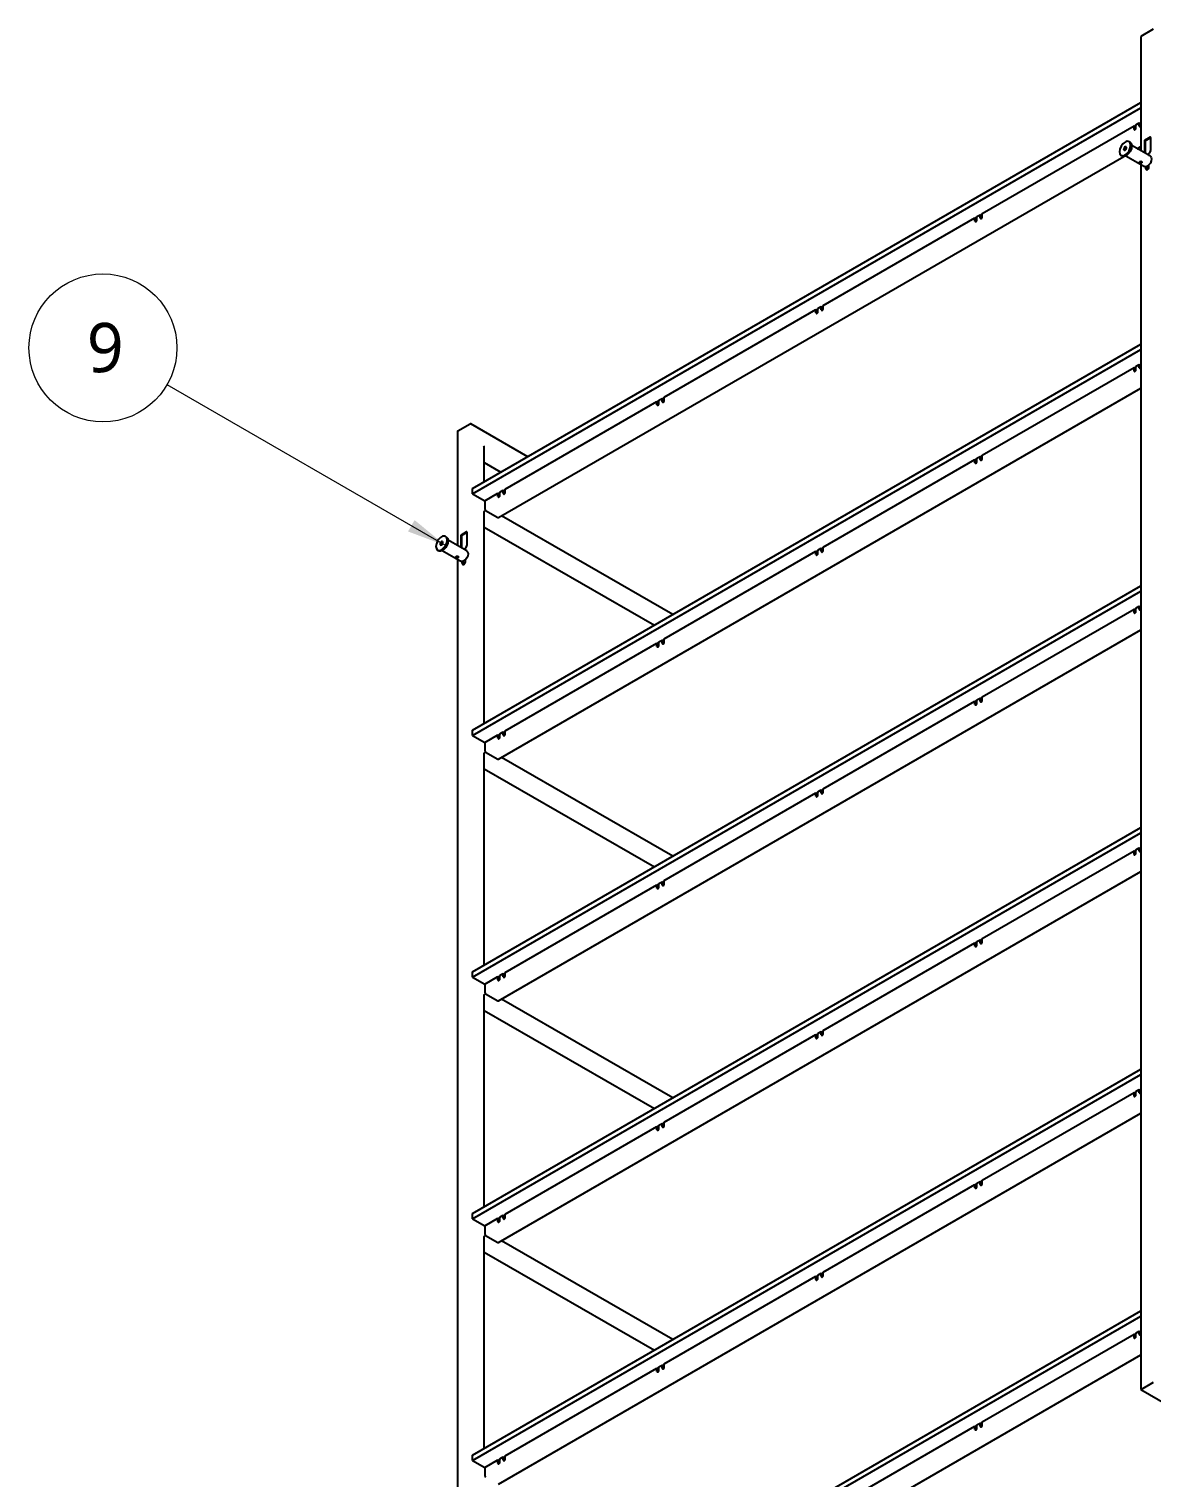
# Model space of a CAD drawing. Header units: inches. Extents: x 20 to 1275, y 6 to 408.
# Drawn here: x 301.5 to 358.3, y 56.5 to 129.9 of the extents above; entities that cross this region are included whole.
import ezdxf

# ---------------------------------------------------------------- set-up
doc = ezdxf.new("R2010")
doc.units = ezdxf.units.IN
doc.header["$LTSCALE"] = 12.7
doc.header["$MEASUREMENT"] = 0
doc.layers.add('ANNOTATION_LINES', color=7, linetype='Continuous', lineweight=13)
doc.layers.add('Visible', color=7, linetype='Continuous', lineweight=25)
doc.styles.add('Onshape-Standard', font='NotoSans-Regular.ttf')

msp = doc.modelspace()

# ---------------------------------------------------------------- linework, layer by layer
at = {"layer": 'ANNOTATION_LINES', "color": 251}
msp.add_line((322.58034, 103.69107, -19.9082), (308.46456, 111.83252, 19.9082), dxfattribs=at)
msp.add_circle((305.21613, 113.70608), 3.75, dxfattribs=at)
msp.add_solid([(321.01439, 104.97905), (322.58034, 103.69107), (320.68131, 104.40155)], dxfattribs=at)
at = {"layer": 'Visible'}
for p, q in [((357.83125, 129.47101), (357.83125, 123.69369)), ((357.84882, 129.50985), (358.47107, 129.86911)), ((323.95012, 106.57446), (357.83125, 126.13574)), ((323.95012, 106.31318), (357.83125, 125.87446)), ((349.7878, 120.51206), (357.48112, 124.9538)), ((357.52355, 124.9293), (357.48112, 124.9538)), ((357.48112, 124.7905), (357.48112, 124.9538)), ((357.52355, 124.9293), (357.52355, 124.766)), ((357.58012, 125.01095), (357.74983, 125.10893)), ((357.58012, 124.84765), (357.58012, 125.01095)), ((357.79225, 125.08444), (357.74983, 125.10893)), ((357.74983, 124.94563), (357.74983, 125.10893)), ((357.79225, 125.08444), (357.79225, 124.92114)), ((357.28515, 124.12445), (357.22858, 124.15711)), ((358.00438, 124.19446), (358.00438, 123.59373)), ((358.30137, 124.38225), (358.01853, 124.21895)), ((358.04681, 124.16996), (358.04681, 123.56924)), ((358.31551, 124.34143), (358.06095, 124.19446)), ((358.31551, 124.37409), (358.31551, 123.71132)), ((325.26706, 105.10996), (356.96921, 123.41321)), ((356.82858, 123.46429), (356.88515, 123.43163)), ((357.06743, 123.44186), (358.00995, 122.8977)), ((358.30995, 123.41731), (357.36743, 123.96148)), ((357.64313, 123.8023), (357.83125, 123.9109)), ((358.21953, 123.46952), (358.23773, 123.48002)), ((358.23773, 123.45901), (358.23773, 123.56307)), ((358.31137, 123.69738), (358.24187, 123.57701)), ((357.77387, 123.13546), (357.78771, 123.14198)), ((357.80858, 123.13387), (357.77592, 123.11501)), ((357.77592, 123.11501), (357.78788, 123.08925)), ((357.78788, 123.12191), (357.78788, 123.08925)), ((357.78788, 123.08925), (357.83249, 123.08235)), ((357.8532, 123.12696), (357.80858, 123.13387)), ((357.81506, 123.14898), (357.83132, 123.15006)), ((357.83125, 123.00087), (357.83125, 60.91399)), ((357.83249, 123.13017), (357.83249, 123.08235)), ((357.83249, 123.08235), (357.86515, 123.10121)), ((357.84559, 123.07415), (357.84016, 123.07342)), ((357.86515, 123.10121), (357.8532, 123.12696)), ((357.85745, 123.14588), (357.86337, 123.14347)), ((357.88654, 123.11152), (357.88325, 123.09786)), ((358.08217, 122.786), (358.08217, 122.88471)), ((358.12459, 122.76151), (358.12459, 122.89557)), ((358.12459, 122.76151), (358.22514, 122.81956)), ((358.23773, 122.87582), (358.23773, 122.97452)), ((349.5191, 120.35692), (349.68881, 120.4549)), ((349.5191, 120.19362), (349.5191, 120.35692)), ((349.73123, 120.43041), (349.68881, 120.4549)), ((349.68881, 120.2916), (349.68881, 120.4549)), ((349.73123, 120.43041), (349.73123, 120.26711)), ((349.7878, 120.34876), (349.7878, 120.51206)), ((341.72679, 115.85803), (349.42011, 120.29977)), ((349.46253, 120.27527), (349.42011, 120.29977)), ((349.42011, 120.13647), (349.42011, 120.29977)), ((349.46253, 120.27527), (349.46253, 120.11197)), ((333.66577, 111.204), (341.35909, 115.64574)), ((341.40152, 115.62124), (341.35909, 115.64574)), ((341.35909, 115.48244), (341.35909, 115.64574)), ((341.40152, 115.62124), (341.40152, 115.45794)), ((341.45809, 115.70289), (341.62779, 115.80087)), ((341.45809, 115.53959), (341.45809, 115.70289)), ((341.67022, 115.77638), (341.62779, 115.80087)), ((341.62779, 115.63757), (341.62779, 115.80087)), ((341.67022, 115.77638), (341.67022, 115.61308)), ((341.72679, 115.69473), (341.72679, 115.85803)), ((323.95012, 94.32701), (357.83125, 113.88829)), ((323.95012, 94.06573), (357.83125, 113.62701)), ((349.7878, 108.26461), (357.48112, 112.70635)), ((357.52355, 112.68186), (357.48112, 112.70635)), ((357.48112, 112.54305), (357.48112, 112.70635)), ((357.52355, 112.68186), (357.52355, 112.51856)), ((357.58012, 112.76351), (357.74983, 112.86148)), ((357.58012, 112.60021), (357.58012, 112.76351)), ((357.79225, 112.83699), (357.74983, 112.86148)), ((357.74983, 112.69819), (357.74983, 112.86148)), ((357.79225, 112.83699), (357.79225, 112.67369)), ((325.26706, 92.86251), (357.83125, 111.66346)), ((325.60475, 106.54997), (333.29807, 110.99171)), ((333.3405, 110.96721), (333.29807, 110.99171)), ((333.29807, 110.82841), (333.29807, 110.99171)), ((333.3405, 110.96721), (333.3405, 110.80391)), ((333.39707, 111.04886), (333.56677, 111.14684)), ((333.39707, 110.88556), (333.39707, 111.04886)), ((333.6092, 111.12235), (333.56677, 111.14684)), ((333.56677, 110.98354), (333.56677, 111.14684)), ((333.6092, 111.12235), (333.6092, 110.95905)), ((333.66577, 111.0407), (333.66577, 111.204)), ((323.18301, 109.46684), (323.18301, 103.68953)), ((323.20059, 109.50568), (323.82284, 109.86494)), ((326.7537, 108.19311), (323.86527, 109.86074)), ((324.54752, 106.91937), (324.54752, 108.67904)), ((324.54752, 107.89124), (325.38919, 107.40531)), ((341.72679, 103.61058), (349.42011, 108.05232)), ((349.46253, 108.02782), (349.42011, 108.05232)), ((349.42011, 107.88902), (349.42011, 108.05232)), ((349.46253, 108.02782), (349.46253, 107.86453)), ((349.5191, 108.10947), (349.68881, 108.20745)), ((349.5191, 107.94618), (349.5191, 108.10947)), ((349.73123, 108.18296), (349.68881, 108.20745)), ((349.68881, 108.04415), (349.68881, 108.20745)), ((349.73123, 108.18296), (349.73123, 108.01966)), ((349.7878, 108.10131), (349.7878, 108.26461)), ((323.95012, 106.31318), (323.95012, 106.57446)), ((325.33605, 106.39483), (325.50576, 106.49281)), ((325.54818, 106.46832), (325.50576, 106.49281)), ((325.50576, 106.32951), (325.50576, 106.49281)), ((325.54818, 106.46832), (325.54818, 106.30502)), ((325.60475, 106.38667), (325.60475, 106.54997)), ((323.95012, 106.31318), (324.57238, 105.95392)), ((324.57238, 105.95392), (325.23706, 106.33768)), ((324.57238, 105.95392), (324.57238, 105.54568)), ((325.27948, 106.31318), (325.23706, 106.33768)), ((325.23706, 106.17438), (325.23706, 106.33768)), ((325.27948, 106.31318), (325.27948, 106.14988)), ((325.33605, 106.23153), (325.33605, 106.39483)), ((324.54752, 94.67192), (324.54752, 105.41305)), ((324.6148, 105.47219), (325.23706, 105.11293)), ((334.10417, 100.18946), (325.42433, 105.20077)), ((323.65314, 104.37809), (323.37029, 104.21479)), ((323.66728, 104.33726), (323.41272, 104.19029)), ((323.66728, 104.36992), (323.66728, 103.70716)), ((324.54752, 104.62526), (333.16736, 99.64859)), ((322.63691, 104.12029), (322.58034, 104.15295)), ((323.66172, 103.41315), (322.7192, 103.95731)), ((323.35615, 104.19029), (323.35615, 103.58957)), ((323.39858, 104.1658), (323.39858, 103.56507)), ((323.5713, 103.46535), (323.5895, 103.47586)), ((323.5895, 103.45484), (323.5895, 103.55891)), ((323.66314, 103.69322), (323.59364, 103.57285)), ((341.45809, 103.45544), (341.62779, 103.55342)), ((341.67022, 103.52893), (341.62779, 103.55342)), ((341.62779, 103.39012), (341.62779, 103.55342)), ((341.67022, 103.52893), (341.67022, 103.36563)), ((341.72679, 103.44728), (341.72679, 103.61058)), ((322.18034, 103.46013), (322.23691, 103.42747)), ((322.4192, 103.43769), (323.36172, 102.89353)), ((323.12563, 103.13129), (323.13947, 103.13781)), ((323.16035, 103.1297), (323.12769, 103.11084)), ((323.12769, 103.11084), (323.13964, 103.08508)), ((323.13964, 103.11774), (323.13964, 103.08508)), ((323.13964, 103.08508), (323.18426, 103.07818)), ((323.20496, 103.1228), (323.16035, 103.1297)), ((323.16683, 103.14481), (323.18309, 103.14589)), ((323.18301, 102.99671), (323.18301, 40.90982)), ((323.18426, 103.126), (323.18426, 103.07818)), ((323.18426, 103.07818), (323.21692, 103.09704)), ((323.21692, 103.09704), (323.20496, 103.1228)), ((323.20922, 103.14172), (323.21514, 103.1393)), ((323.2383, 103.10735), (323.23502, 103.09369)), ((323.43393, 102.78183), (323.43393, 102.88054)), ((323.47636, 102.75734), (323.47636, 102.8914)), ((323.47636, 102.75734), (323.57691, 102.81539)), ((323.5895, 102.87165), (323.5895, 102.97036)), ((333.66577, 98.95655), (341.35909, 103.39829)), ((341.40152, 103.37379), (341.35909, 103.39829)), ((341.35909, 103.23499), (341.35909, 103.39829)), ((341.40152, 103.37379), (341.40152, 103.2105)), ((341.45809, 103.29214), (341.45809, 103.45544)), ((323.95012, 82.07956), (357.83125, 101.64084)), ((323.95012, 81.81828), (357.83125, 101.37956)), ((357.58012, 100.51606), (357.74983, 100.61404)), ((357.79225, 100.58954), (357.74983, 100.61404)), ((357.74983, 100.45074), (357.74983, 100.61404)), ((357.79225, 100.58954), (357.79225, 100.42624)), ((349.7878, 96.01716), (357.48112, 100.4589)), ((357.52355, 100.43441), (357.48112, 100.4589)), ((357.48112, 100.2956), (357.48112, 100.4589)), ((357.52355, 100.43441), (357.52355, 100.27111)), ((357.58012, 100.35276), (357.58012, 100.51606)), ((325.26706, 80.61506), (357.83125, 99.41601)), ((325.60475, 94.30252), (333.29807, 98.74426)), ((333.3405, 98.71976), (333.29807, 98.74426)), ((333.29807, 98.58096), (333.29807, 98.74426)), ((333.3405, 98.71976), (333.3405, 98.55646)), ((333.39707, 98.80141), (333.56677, 98.89939)), ((333.39707, 98.63811), (333.39707, 98.80141)), ((333.6092, 98.8749), (333.56677, 98.89939)), ((333.56677, 98.73609), (333.56677, 98.89939)), ((333.6092, 98.8749), (333.6092, 98.7116)), ((333.66577, 98.79325), (333.66577, 98.95655)), ((341.72679, 91.36313), (349.42011, 95.80487)), ((349.46253, 95.78038), (349.42011, 95.80487)), ((349.42011, 95.64157), (349.42011, 95.80487)), ((349.46253, 95.78038), (349.46253, 95.61708)), ((349.5191, 95.86203), (349.68881, 95.96001)), ((349.5191, 95.69873), (349.5191, 95.86203)), ((349.73123, 95.93551), (349.68881, 95.96001)), ((349.68881, 95.79671), (349.68881, 95.96001)), ((349.73123, 95.93551), (349.73123, 95.77221)), ((349.7878, 95.85386), (349.7878, 96.01716)), ((323.95012, 94.06573), (323.95012, 94.32701)), ((323.95012, 94.06573), (324.57238, 93.70647)), ((324.57238, 93.70647), (325.23706, 94.09023)), ((325.27948, 94.06573), (325.23706, 94.09023)), ((325.23706, 93.92693), (325.23706, 94.09023)), ((325.27948, 94.06573), (325.27948, 93.90243)), ((325.33605, 94.14738), (325.50576, 94.24536)), ((325.33605, 93.98408), (325.33605, 94.14738)), ((325.54818, 94.22087), (325.50576, 94.24536)), ((325.50576, 94.08206), (325.50576, 94.24536)), ((325.54818, 94.22087), (325.54818, 94.05757)), ((325.60475, 94.13922), (325.60475, 94.30252)), ((324.57238, 93.70647), (324.57238, 93.29823)), ((324.6148, 93.22474), (325.23706, 92.86548)), ((324.54752, 82.42447), (324.54752, 93.16561)), ((334.10417, 87.94201), (325.42433, 92.95332)), ((324.54752, 92.37781), (333.16736, 87.40114)), ((333.66577, 86.7091), (341.35909, 91.15084)), ((341.40152, 91.12635), (341.35909, 91.15084)), ((341.35909, 90.98754), (341.35909, 91.15084)), ((341.40152, 91.12635), (341.40152, 90.96305)), ((341.45809, 91.208), (341.62779, 91.30597)), ((341.45809, 91.0447), (341.45809, 91.208)), ((341.67022, 91.28148), (341.62779, 91.30597)), ((341.62779, 91.14268), (341.62779, 91.30597)), ((341.67022, 91.28148), (341.67022, 91.11818)), ((341.72679, 91.19983), (341.72679, 91.36313)), ((323.95012, 69.83211), (357.83125, 89.39339)), ((323.95012, 69.57084), (357.83125, 89.13211)), ((349.7878, 83.76971), (357.48112, 88.21145)), ((357.52355, 88.18696), (357.48112, 88.21145)), ((357.48112, 88.04815), (357.48112, 88.21145)), ((357.52355, 88.18696), (357.52355, 88.02366)), ((357.58012, 88.26861), (357.74983, 88.36659)), ((357.58012, 88.10531), (357.58012, 88.26861)), ((357.79225, 88.34209), (357.74983, 88.36659)), ((357.74983, 88.20329), (357.74983, 88.36659)), ((357.79225, 88.34209), (357.79225, 88.17879)), ((325.26706, 68.36761), (357.83125, 87.16856)), ((333.39707, 86.55396), (333.56677, 86.65194)), ((333.6092, 86.62745), (333.56677, 86.65194)), ((333.56677, 86.48865), (333.56677, 86.65194)), ((333.6092, 86.62745), (333.6092, 86.46415)), ((333.66577, 86.5458), (333.66577, 86.7091)), ((325.60475, 82.05507), (333.29807, 86.49681)), ((333.3405, 86.47232), (333.29807, 86.49681)), ((333.29807, 86.33351), (333.29807, 86.49681)), ((333.3405, 86.47232), (333.3405, 86.30902)), ((333.39707, 86.39067), (333.39707, 86.55396)), ((349.5191, 83.61458), (349.68881, 83.71256)), ((349.73123, 83.68806), (349.68881, 83.71256)), ((349.68881, 83.54926), (349.68881, 83.71256)), ((349.73123, 83.68806), (349.73123, 83.52476)), ((349.7878, 83.60641), (349.7878, 83.76971)), ((341.72679, 79.11568), (349.42011, 83.55742)), ((349.46253, 83.53293), (349.42011, 83.55742)), ((349.42011, 83.39412), (349.42011, 83.55742)), ((349.46253, 83.53293), (349.46253, 83.36963)), ((349.5191, 83.45128), (349.5191, 83.61458)), ((323.95012, 81.81828), (323.95012, 82.07956)), ((323.95012, 81.81828), (324.57238, 81.45903)), ((324.57238, 81.45903), (325.23706, 81.84278)), ((325.27948, 81.81828), (325.23706, 81.84278)), ((325.23706, 81.67948), (325.23706, 81.84278)), ((325.27948, 81.81828), (325.27948, 81.65499)), ((325.33605, 81.89993), (325.50576, 81.99791)), ((325.33605, 81.73663), (325.33605, 81.89993)), ((325.54818, 81.97342), (325.50576, 81.99791)), ((325.50576, 81.83461), (325.50576, 81.99791)), ((325.54818, 81.97342), (325.54818, 81.81012)), ((325.60475, 81.89177), (325.60475, 82.05507)), ((324.54752, 70.17702), (324.54752, 80.91816)), ((324.57238, 81.45903), (324.57238, 81.05078)), ((324.6148, 80.97729), (325.23706, 80.61803)), ((324.54752, 80.13036), (333.16736, 75.15369)), ((334.10417, 75.69456), (325.42433, 80.70587)), ((333.66577, 74.46165), (341.35909, 78.90339)), ((341.40152, 78.8789), (341.35909, 78.90339)), ((341.35909, 78.74009), (341.35909, 78.90339)), ((341.40152, 78.8789), (341.40152, 78.7156)), ((341.45809, 78.96055), (341.62779, 79.05853)), ((341.45809, 78.79725), (341.45809, 78.96055)), ((341.67022, 79.03403), (341.62779, 79.05853)), ((341.62779, 78.89523), (341.62779, 79.05853)), ((341.67022, 79.03403), (341.67022, 78.87073)), ((341.72679, 78.95238), (341.72679, 79.11568)), ((323.95012, 57.58467), (357.83125, 77.14594)), ((323.95012, 57.32339), (357.83125, 76.88466)), ((349.7878, 71.52226), (357.48112, 75.964)), ((357.52355, 75.93951), (357.48112, 75.964)), ((357.48112, 75.8007), (357.48112, 75.964)), ((357.52355, 75.93951), (357.52355, 75.77621)), ((357.58012, 76.02116), (357.74983, 76.11914)), ((357.58012, 75.85786), (357.58012, 76.02116)), ((357.79225, 76.09464), (357.74983, 76.11914)), ((357.74983, 75.95584), (357.74983, 76.11914)), ((357.79225, 76.09464), (357.79225, 75.93134)), ((325.26706, 56.12017), (357.83125, 74.92111)), ((325.60475, 69.80762), (333.29807, 74.24936)), ((333.3405, 74.22487), (333.29807, 74.24936)), ((333.29807, 74.08606), (333.29807, 74.24936)), ((333.3405, 74.22487), (333.3405, 74.06157)), ((333.39707, 74.30652), (333.56677, 74.4045)), ((333.39707, 74.14322), (333.39707, 74.30652)), ((333.6092, 74.38), (333.56677, 74.4045)), ((333.56677, 74.2412), (333.56677, 74.4045)), ((333.6092, 74.38), (333.6092, 74.2167)), ((333.66577, 74.29835), (333.66577, 74.46165)), ((341.72679, 66.86823), (349.42011, 71.30997)), ((349.46253, 71.28548), (349.42011, 71.30997)), ((349.42011, 71.14667), (349.42011, 71.30997)), ((349.46253, 71.28548), (349.46253, 71.12218)), ((349.5191, 71.36713), (349.68881, 71.46511)), ((349.5191, 71.20383), (349.5191, 71.36713)), ((349.73123, 71.44061), (349.68881, 71.46511)), ((349.68881, 71.30181), (349.68881, 71.46511)), ((349.73123, 71.44061), (349.73123, 71.27731)), ((349.7878, 71.35896), (349.7878, 71.52226)), ((323.95012, 69.57084), (323.95012, 69.83211)), ((325.33605, 69.65249), (325.50576, 69.75047)), ((325.54818, 69.72597), (325.50576, 69.75047)), ((325.50576, 69.58717), (325.50576, 69.75047)), ((325.54818, 69.72597), (325.54818, 69.56267)), ((325.60475, 69.64432), (325.60475, 69.80762)), ((323.95012, 69.57084), (324.57238, 69.21158)), ((324.57238, 69.21158), (325.23706, 69.59533)), ((324.57238, 69.21158), (324.57238, 68.80333)), ((325.27948, 69.57084), (325.23706, 69.59533)), ((325.23706, 69.43203), (325.23706, 69.59533)), ((325.27948, 69.57084), (325.27948, 69.40754)), ((325.33605, 69.48919), (325.33605, 69.65249)), ((324.54752, 57.92958), (324.54752, 68.67071)), ((324.6148, 68.72984), (325.23706, 68.37059)), ((334.10417, 63.44711), (325.42433, 68.45842)), ((324.54752, 67.88291), (333.16736, 62.90624)), ((341.45809, 66.7131), (341.62779, 66.81108)), ((341.67022, 66.78658), (341.62779, 66.81108)), ((341.62779, 66.64778), (341.62779, 66.81108)), ((341.67022, 66.78658), (341.67022, 66.62328)), ((341.72679, 66.70493), (341.72679, 66.86823)), ((333.66577, 62.2142), (341.35909, 66.65594)), ((341.40152, 66.63145), (341.35909, 66.65594)), ((341.35909, 66.49264), (341.35909, 66.65594)), ((341.40152, 66.63145), (341.40152, 66.46815)), ((341.45809, 66.5498), (341.45809, 66.7131)), ((323.95012, 45.33722), (357.83125, 64.89849)), ((323.95012, 45.07594), (357.83125, 64.63722)), ((357.58012, 63.77371), (357.74983, 63.87169)), ((357.79225, 63.84719), (357.74983, 63.87169)), ((357.74983, 63.70839), (357.74983, 63.87169)), ((357.79225, 63.84719), (357.79225, 63.6839)), ((349.7878, 59.27481), (357.48112, 63.71656)), ((357.52355, 63.69206), (357.48112, 63.71656)), ((357.48112, 63.55326), (357.48112, 63.71656)), ((357.52355, 63.69206), (357.52355, 63.52876)), ((357.58012, 63.61041), (357.58012, 63.77371)), ((325.26706, 43.87272), (357.83125, 62.67366)), ((325.60475, 57.56017), (333.29807, 62.00191)), ((333.3405, 61.97742), (333.29807, 62.00191)), ((333.29807, 61.83861), (333.29807, 62.00191)), ((333.3405, 61.97742), (333.3405, 61.81412)), ((333.39707, 62.05907), (333.56677, 62.15705)), ((333.39707, 61.89577), (333.39707, 62.05907)), ((333.6092, 62.13255), (333.56677, 62.15705)), ((333.56677, 61.99375), (333.56677, 62.15705)), ((333.6092, 62.13255), (333.6092, 61.96925)), ((333.66577, 62.0509), (333.66577, 62.2142)), ((357.84882, 60.92414), (357.83125, 60.91399)), ((357.83125, 60.91399), (370.53432, 53.57987)), ((357.84882, 60.92414), (358.47107, 61.2834)), ((341.72679, 54.62078), (349.42011, 59.06252)), ((349.46253, 59.03803), (349.42011, 59.06252)), ((349.42011, 58.89923), (349.42011, 59.06252)), ((349.46253, 59.03803), (349.46253, 58.87473)), ((349.5191, 59.11968), (349.68881, 59.21766)), ((349.5191, 58.95638), (349.5191, 59.11968)), ((349.73123, 59.19316), (349.68881, 59.21766)), ((349.68881, 59.05436), (349.68881, 59.21766)), ((349.73123, 59.19316), (349.73123, 59.02987)), ((349.7878, 59.11151), (349.7878, 59.27481)), ((323.95012, 57.32339), (323.95012, 57.58467)), ((323.95012, 57.32339), (324.57238, 56.96413)), ((324.57238, 56.96413), (325.23706, 57.34788)), ((325.27948, 57.32339), (325.23706, 57.34788)), ((325.23706, 57.18458), (325.23706, 57.34788)), ((325.27948, 57.32339), (325.27948, 57.16009)), ((325.33605, 57.40504), (325.50576, 57.50302)), ((325.33605, 57.24174), (325.33605, 57.40504)), ((325.54818, 57.47852), (325.50576, 57.50302)), ((325.50576, 57.33972), (325.50576, 57.50302)), ((325.54818, 57.47852), (325.54818, 57.31522)), ((325.60475, 57.39687), (325.60475, 57.56017)), ((324.57238, 56.96413), (324.57238, 56.55588))]:
    msp.add_line(p, q, dxfattribs=at)
for centre, major_axis, start_param, end_param in [((357.89125, 129.43637), (0.04243, -0.07348), 3.14159265, 3.92699082), ((357.53062, 124.81908), (-0.035, -0.06062), 5.49778714, 8.6393798), ((357.79932, 124.97421), (-0.035, -0.06062), 5.49778714, 7.76955415), ((358.01853, 124.20262), (-0.01, -0.01732), 3.92699082, 5.49778714), ((358.06095, 124.17813), (-0.01, -0.01732), 3.92699082, 5.49778714), ((358.30137, 124.36592), (-0.01, -0.01732), 2.35619449, 3.92699082), ((358.25187, 123.57124), (-0.01, -0.01732), 4.71238898, 5.49778714), ((358.30137, 123.70316), (-0.01, -0.01732), 1.57079633, 2.35619449), ((358.15995, 122.83091), (-0.055, -0.09526), 5.49778714, 8.6393798), ((358.20237, 122.80641), (-0.055, -0.09526), 5.49778714, 5.88722474), ((349.4696, 120.16505), (-0.035, -0.06062), 5.49778714, 8.6393798), ((349.73831, 120.32018), (-0.035, -0.06062), 5.49778714, 8.6393798), ((341.40859, 115.51102), (-0.035, -0.06062), 5.49778714, 8.6393798), ((341.67729, 115.66615), (-0.035, -0.06062), 5.49778714, 8.6393798), ((357.53062, 112.57163), (-0.035, -0.06062), 5.49778714, 8.6393798), ((357.79932, 112.72676), (-0.035, -0.06062), 5.49778714, 7.76955415), ((333.34757, 110.85699), (-0.035, -0.06062), 5.49778714, 8.6393798), ((333.61627, 111.01212), (-0.035, -0.06062), 5.49778714, 8.6393798), ((323.24301, 109.4322), (0.04243, -0.07348), 3.14159265, 3.92699082), ((323.86527, 109.79146), (0.04243, -0.07348), 1.57079633, 3.14159265), ((324.48752, 108.71368), (0.04243, -0.07348), 0.78539816, 1.57079633), ((349.4696, 107.9176), (-0.035, -0.06062), 5.49778714, 8.6393798), ((349.73831, 108.07273), (-0.035, -0.06062), 5.49778714, 8.6393798), ((325.28655, 106.20296), (-0.035, -0.06062), 5.49778714, 8.6393798), ((325.55525, 106.35809), (-0.035, -0.06062), 5.49778714, 8.6393798), ((324.6148, 105.52118), (-0.03, 0.05196), 0.78539816, 2.35619449), ((325.23706, 105.16192), (-0.03, 0.05196), 2.35619449, 3.14159265), ((323.37029, 104.19846), (-0.01, -0.01732), 3.92699082, 5.49778714), ((323.65314, 104.36176), (-0.01, -0.01732), 2.35619449, 3.92699082), ((323.41272, 104.17396), (-0.01, -0.01732), 3.92699082, 5.49778714), ((323.60364, 103.56707), (-0.01, -0.01732), 4.71238898, 5.49778714), ((323.65314, 103.69899), (-0.01, -0.01732), 1.57079633, 2.35619449), ((323.51172, 102.82674), (-0.055, -0.09526), 5.49778714, 8.6393798), ((323.55414, 102.80225), (-0.055, -0.09526), 5.49778714, 5.88722474), ((341.40859, 103.26357), (-0.035, -0.06062), 5.49778714, 8.6393798), ((341.67729, 103.4187), (-0.035, -0.06062), 5.49778714, 8.6393798), ((357.53062, 100.32418), (-0.035, -0.06062), 5.49778714, 8.6393798), ((357.79932, 100.47931), (-0.035, -0.06062), 5.49778714, 7.76955415), ((333.34757, 98.60954), (-0.035, -0.06062), 5.49778714, 8.6393798), ((333.61627, 98.76467), (-0.035, -0.06062), 5.49778714, 8.6393798), ((349.4696, 95.67015), (-0.035, -0.06062), 5.49778714, 8.6393798), ((349.73831, 95.82528), (-0.035, -0.06062), 5.49778714, 8.6393798), ((325.28655, 93.95551), (-0.035, -0.06062), 5.49778714, 8.6393798), ((325.55525, 94.11064), (-0.035, -0.06062), 5.49778714, 8.6393798), ((324.6148, 93.27373), (-0.03, 0.05196), 0.78539816, 2.35619449), ((325.23706, 92.91447), (-0.03, 0.05196), 2.35619449, 3.14159265), ((341.40859, 91.01612), (-0.035, -0.06062), 5.49778714, 8.6393798), ((341.67729, 91.17125), (-0.035, -0.06062), 5.49778714, 8.6393798), ((357.53062, 88.07673), (-0.035, -0.06062), 5.49778714, 8.6393798), ((357.79932, 88.23187), (-0.035, -0.06062), 5.49778714, 7.76955415), ((333.34757, 86.36209), (-0.035, -0.06062), 5.49778714, 8.6393798), ((333.61627, 86.51722), (-0.035, -0.06062), 5.49778714, 8.6393798), ((349.4696, 83.4227), (-0.035, -0.06062), 5.49778714, 8.6393798), ((349.73831, 83.57783), (-0.035, -0.06062), 5.49778714, 8.6393798), ((325.28655, 81.70806), (-0.035, -0.06062), 5.49778714, 8.6393798), ((325.55525, 81.86319), (-0.035, -0.06062), 5.49778714, 8.6393798), ((324.6148, 81.02628), (-0.03, 0.05196), 0.78539816, 2.35619449), ((325.23706, 80.66702), (-0.03, 0.05196), 2.35619449, 3.14159265), ((341.40859, 78.76867), (-0.035, -0.06062), 5.49778714, 8.6393798), ((341.67729, 78.9238), (-0.035, -0.06062), 5.49778714, 8.6393798), ((357.53062, 75.82928), (-0.035, -0.06062), 5.49778714, 8.6393798), ((357.79932, 75.98442), (-0.035, -0.06062), 5.49778714, 7.76955415), ((333.34757, 74.11464), (-0.035, -0.06062), 5.49778714, 8.6393798), ((333.61627, 74.26977), (-0.035, -0.06062), 5.49778714, 8.6393798), ((349.4696, 71.17525), (-0.035, -0.06062), 5.49778714, 8.6393798), ((349.73831, 71.33039), (-0.035, -0.06062), 5.49778714, 8.6393798), ((325.28655, 69.46061), (-0.035, -0.06062), 5.49778714, 8.6393798), ((325.55525, 69.61574), (-0.035, -0.06062), 5.49778714, 8.6393798), ((324.6148, 68.77883), (-0.03, 0.05196), 0.78539816, 2.35619449), ((325.23706, 68.41958), (-0.03, 0.05196), 2.35619449, 3.14159265), ((341.40859, 66.52122), (-0.035, -0.06062), 5.49778714, 8.6393798), ((341.67729, 66.67636), (-0.035, -0.06062), 5.49778714, 8.6393798), ((357.53062, 63.58183), (-0.035, -0.06062), 5.49778714, 8.6393798), ((357.79932, 63.73697), (-0.035, -0.06062), 5.49778714, 7.76955415), ((333.34757, 61.86719), (-0.035, -0.06062), 5.49778714, 8.6393798), ((333.61627, 62.02233), (-0.035, -0.06062), 5.49778714, 8.6393798), ((349.4696, 58.9278), (-0.035, -0.06062), 5.49778714, 8.6393798), ((349.73831, 59.08294), (-0.035, -0.06062), 5.49778714, 8.6393798), ((325.28655, 57.21316), (-0.035, -0.06062), 5.49778714, 8.6393798), ((325.55525, 57.36829), (-0.035, -0.06062), 5.49778714, 8.6393798), ((324.6148, 56.53139), (-0.03, 0.05196), 0.78539816, 2.35619449)]:
    msp.add_ellipse(centre, major_axis=major_axis, ratio=0.57735027, start_param=start_param, end_param=end_param, dxfattribs=at)
at = {"layer": 'Visible', "extrusion": (0, 0, -1)}
for centre, major_axis, start_param, end_param in [((357.57305, 124.79458), (0.035, 0.06062), 3.79273011, 3.92699082), ((357.84175, 124.94972), (0.035, 0.06062), 3.79273011, 3.92699082), ((357.08515, 123.77804), (0.2, 0.34641), 0, 3.14159265), ((357.08515, 123.77804), (0.0896, 0.15519), 4.18661706, 5.23816098), ((358.15995, 123.15751), (0.15, 0.25981), 0, 3.14159265), ((349.51203, 120.14055), (0.035, 0.06062), 3.79273011, 3.92699082), ((349.78073, 120.29569), (0.035, 0.06062), 3.79273011, 3.92699082), ((341.45101, 115.48652), (0.035, 0.06062), 3.79273011, 3.92699082), ((341.71971, 115.64166), (0.035, 0.06062), 3.79273011, 3.92699082), ((357.57305, 112.54713), (0.035, 0.06062), 3.79273011, 3.92699082), ((357.84175, 112.70227), (0.035, 0.06062), 3.79273011, 3.92699082), ((333.6587, 110.98762), (0.035, 0.06062), 3.79273011, 3.92699082), ((333.39, 110.83249), (0.035, 0.06062), 3.79273011, 3.92699082), ((349.78073, 108.04824), (0.035, 0.06062), 3.79273011, 3.92699082), ((349.51203, 107.8931), (0.035, 0.06062), 3.79273011, 3.92699082), ((325.32898, 106.17846), (0.035, 0.06062), 3.79273011, 3.92699082), ((325.59768, 106.33359), (0.035, 0.06062), 3.79273011, 3.92699082), ((324.48752, 105.4477), (-0.04243, 0.07348), 1.57079633, 2.35619449), ((322.43691, 103.77388), (0.2, 0.34641), 0, 3.14159265), ((322.43691, 103.77388), (0.0896, 0.15519), 4.17163185, 5.25830758), ((323.51172, 103.15334), (0.15, 0.25981), 0, 3.14159265), ((341.45101, 103.23907), (0.035, 0.06062), 3.79273011, 3.92699082), ((341.71971, 103.39421), (0.035, 0.06062), 3.79273011, 3.92699082), ((357.57305, 100.29968), (0.035, 0.06062), 3.79273011, 3.92699082), ((357.84175, 100.45482), (0.035, 0.06062), 3.79273011, 3.92699082), ((333.39, 98.58504), (0.035, 0.06062), 3.79273011, 3.92699082), ((333.6587, 98.74018), (0.035, 0.06062), 3.79273011, 3.92699082), ((349.51203, 95.64565), (0.035, 0.06062), 3.79273011, 3.92699082), ((349.78073, 95.80079), (0.035, 0.06062), 3.79273011, 3.92699082), ((325.59768, 94.08615), (0.035, 0.06062), 3.79273011, 3.92699082), ((324.48752, 93.20025), (-0.04243, 0.07348), 1.57079633, 2.35619449), ((325.32898, 93.93101), (0.035, 0.06062), 3.79273011, 3.92699082), ((341.71971, 91.14676), (0.035, 0.06062), 3.79273011, 3.92699082), ((341.45101, 90.99162), (0.035, 0.06062), 3.79273011, 3.92699082), ((357.84175, 88.20737), (0.035, 0.06062), 3.79273011, 3.92699082), ((357.57305, 88.05224), (0.035, 0.06062), 3.79273011, 3.92699082), ((333.39, 86.33759), (0.035, 0.06062), 3.79273011, 3.92699082), ((333.6587, 86.49273), (0.035, 0.06062), 3.79273011, 3.92699082), ((349.51203, 83.39821), (0.035, 0.06062), 3.79273011, 3.92699082), ((349.78073, 83.55334), (0.035, 0.06062), 3.79273011, 3.92699082), ((325.32898, 81.68356), (0.035, 0.06062), 3.79273011, 3.92699082), ((325.59768, 81.8387), (0.035, 0.06062), 3.79273011, 3.92699082), ((324.48752, 80.9528), (-0.04243, 0.07348), 1.57079633, 2.35619449), ((341.45101, 78.74417), (0.035, 0.06062), 3.79273011, 3.92699082), ((341.71971, 78.89931), (0.035, 0.06062), 3.79273011, 3.92699082), ((357.57305, 75.80479), (0.035, 0.06062), 3.79273011, 3.92699082), ((357.84175, 75.95992), (0.035, 0.06062), 3.79273011, 3.92699082), ((333.6587, 74.24528), (0.035, 0.06062), 3.79273011, 3.92699082), ((333.39, 74.09014), (0.035, 0.06062), 3.79273011, 3.92699082), ((349.78073, 71.30589), (0.035, 0.06062), 3.79273011, 3.92699082), ((349.51203, 71.15076), (0.035, 0.06062), 3.79273011, 3.92699082), ((325.32898, 69.43611), (0.035, 0.06062), 3.79273011, 3.92699082), ((325.59768, 69.59125), (0.035, 0.06062), 3.79273011, 3.92699082), ((324.48752, 68.70535), (-0.04243, 0.07348), 1.57079633, 2.35619449), ((341.45101, 66.49673), (0.035, 0.06062), 3.79273011, 3.92699082), ((341.71971, 66.65186), (0.035, 0.06062), 3.79273011, 3.92699082), ((357.57305, 63.55734), (0.035, 0.06062), 3.79273011, 3.92699082), ((357.84175, 63.71247), (0.035, 0.06062), 3.79273011, 3.92699082), ((333.39, 61.8427), (0.035, 0.06062), 3.79273011, 3.92699082), ((333.6587, 61.99783), (0.035, 0.06062), 3.79273011, 3.92699082), ((349.51203, 58.90331), (0.035, 0.06062), 3.79273011, 3.92699082), ((349.78073, 59.05844), (0.035, 0.06062), 3.79273011, 3.92699082), ((325.59768, 57.3438), (0.035, 0.06062), 3.79273011, 3.92699082), ((325.32898, 57.18867), (0.035, 0.06062), 3.79273011, 3.92699082)]:
    msp.add_ellipse(centre, major_axis=major_axis, ratio=0.57735027, start_param=start_param, end_param=end_param, dxfattribs=at)
for centre, major_axis in [((357.02858, 123.8107), (0.2, 0.34641)), ((357.02858, 123.8107), (0.0496, 0.08591)), ((357.82054, 123.10811), (-0.06484, 0)), ((322.38034, 103.80654), (0.2, 0.34641)), ((322.38034, 103.80654), (0.0496, 0.08591)), ((323.1723, 103.10394), (-0.06484, 0))]:
    msp.add_ellipse(centre, major_axis=major_axis, ratio=0.57735027, dxfattribs=at)
at = {"layer": 'Visible'}
for points, knots in [([(357.75454, 123.11149), (357.75464, 123.11332), (357.7549, 123.11785), (357.76305, 123.12889), (357.77027, 123.13328), (357.77387, 123.13546)], [0, 0, 0, 0, 0.25293469, 0.62783202, 1, 1, 1, 1]), ([(357.78771, 123.14198), (357.78859, 123.14237), (357.79145, 123.14364), (357.8124, 123.14876), (357.81452, 123.14893), (357.81506, 123.14898)], [0, 0, 0, 0, 0.24763082, 0.80728069, 1, 1, 1, 1]), ([(357.83132, 123.15006), (357.83215, 123.15007), (357.83473, 123.15011), (357.84924, 123.14854), (357.855, 123.14669), (357.85678, 123.14611), (357.85745, 123.14588)], [0, 0, 0, 0, 0.18616776, 0.58321412, 0.84320951, 1, 1, 1, 1]), ([(357.88325, 123.09786), (357.88024, 123.09341), (357.87404, 123.08427), (357.85702, 123.07636), (357.8491, 123.07483), (357.84559, 123.07415)], [0, 0, 0, 0, 0.34533877, 0.70993728, 1, 1, 1, 1]), ([(357.86337, 123.14347), (357.86665, 123.1416), (357.87195, 123.13857), (357.87478, 123.13602), (357.88393, 123.12787), (357.88664, 123.11272), (357.88655, 123.11172), (357.88654, 123.11152)], [0, 0, 0, 0, 0.23484894, 0.37903581, 0.64169174, 0.92882526, 1, 1, 1, 1]), ([(323.1063, 103.10733), (323.10641, 103.10915), (323.10666, 103.11368), (323.11482, 103.12473), (323.12204, 103.12911), (323.12563, 103.13129)], [0, 0, 0, 0, 0.25293469, 0.62783202, 1, 1, 1, 1]), ([(323.13947, 103.13781), (323.14035, 103.1382), (323.14322, 103.13947), (323.16417, 103.14459), (323.16629, 103.14477), (323.16683, 103.14481)], [0, 0, 0, 0, 0.24763082, 0.80728069, 1, 1, 1, 1]), ([(323.18309, 103.14589), (323.18391, 103.14591), (323.1865, 103.14595), (323.20101, 103.14438), (323.20676, 103.14253), (323.20855, 103.14194), (323.20922, 103.14172)], [0, 0, 0, 0, 0.18616776, 0.58321412, 0.84320951, 1, 1, 1, 1]), ([(323.23502, 103.09369), (323.23193, 103.08923), (323.22558, 103.08007), (323.20866, 103.07185), (323.19744, 103.07011), (323.19193, 103.06925)], [0, 0, 0, 0, 0.3251089, 0.66834932, 1, 1, 1, 1]), ([(323.21514, 103.1393), (323.21842, 103.13743), (323.22372, 103.13441), (323.22655, 103.13186), (323.23569, 103.1237), (323.23841, 103.10856), (323.23832, 103.10755), (323.2383, 103.10735)], [0, 0, 0, 0, 0.23484894, 0.37903581, 0.64169174, 0.92882526, 1, 1, 1, 1])]:
    msp.add_open_spline(points, degree=3, knots=knots, dxfattribs=at)

# ---------------------------------------------------------------- texts
at = {"layer": 'ANNOTATION_LINES', "color": 251, "insert": (304.40295, 113.70608), "char_height": 2.5, "attachment_point": 4, "style": 'Onshape-Standard'}
msp.add_mtext('{\\fOpen Sans;9}', dxfattribs=at)

doc.saveas('drawing.dxf')
